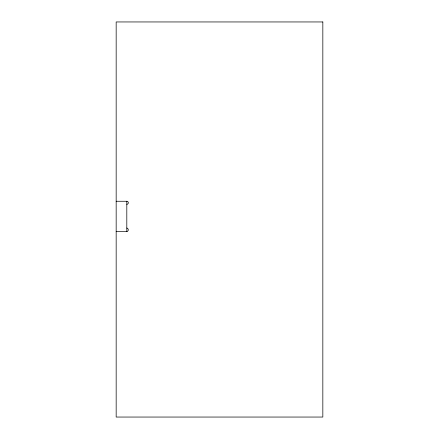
<?xml version="1.0" encoding="UTF-8"?>
<svg xmlns="http://www.w3.org/2000/svg" width="439" height="439" viewBox="0 0 439 439"><rect width="100%" height="100%" fill="white"/><g stroke="black" fill="none" stroke-linecap="round" stroke-linejoin="round"><path stroke-width="0.66" d="M116.165 201.265L126.805 201.265A1.52 1.52 0 0 1 128.325 202.785A1.52 1.52 0 0 1 126.805 204.305M116.165 231.655L126.805 231.655L126.805 201.265M126.805 228.011A1.855 1.855 0 0 1 126.805 231.655M322.835 21.95L116.165 21.95L116.165 417.05L322.835 417.05L322.835 21.95"/></g></svg>
